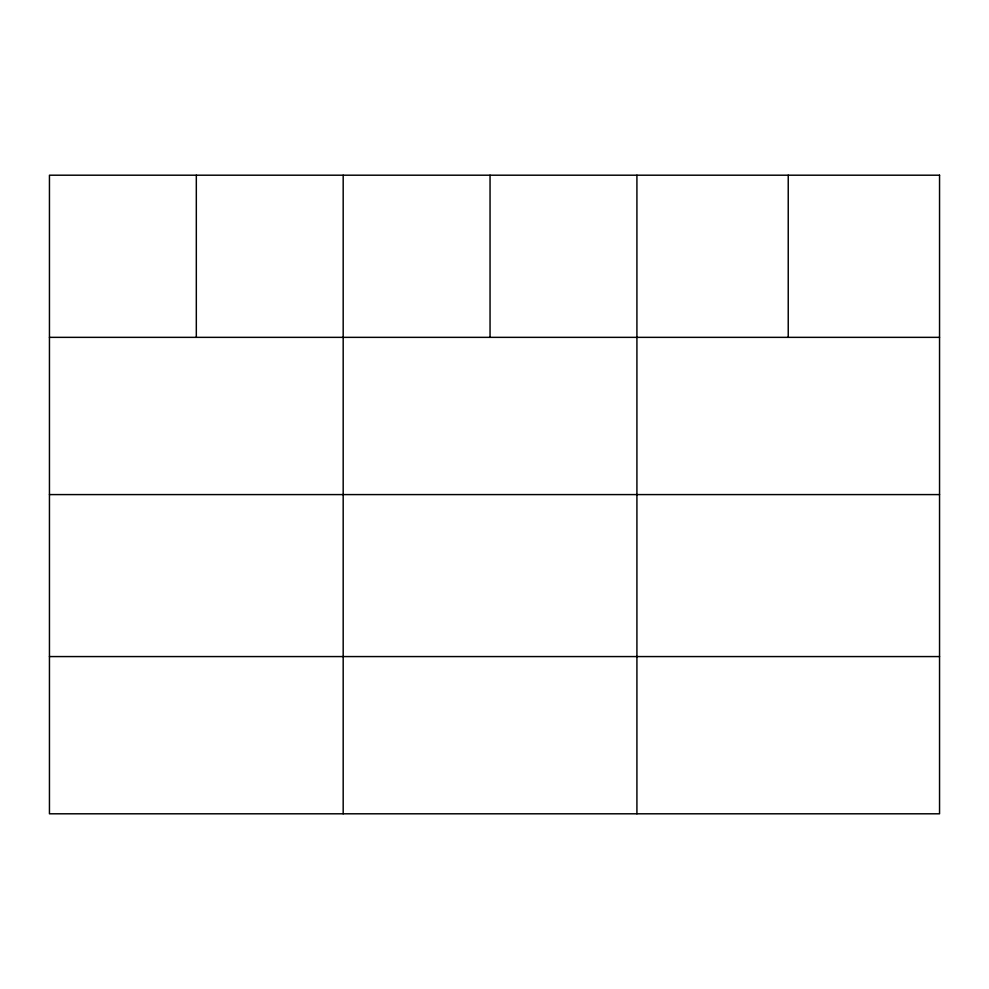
<?xml version="1.0" encoding="UTF-8"?>
<svg xmlns="http://www.w3.org/2000/svg" width="989" height="989" viewBox="0 0 989 989"><rect width="100%" height="100%" fill="white"/><g stroke="black" fill="none" stroke-linecap="round" stroke-linejoin="round"><path stroke-width="1.48" d="M49.45 337.348L939.55 337.348M49.45 494.587L939.55 494.587M49.45 656.572L939.55 656.572M788.233 175.201L788.233 337.348M636.916 175.201L636.916 813.799M490.05 175.201L490.05 337.348M343.183 175.201L343.183 813.799M196.317 175.201L196.317 337.348M939.55 175.201L49.45 175.201L49.45 813.799L939.55 813.799L939.55 175.201"/></g></svg>
